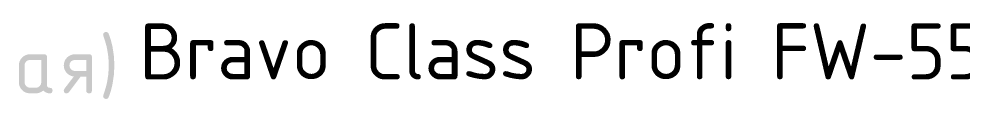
# Model space of a CAD drawing. Header units: millimetres. Extents: x 0 to 1189, y 0 to 841.
# Drawn here: x 1057.4 to 1108.2, y 497.8 to 501.9 of the extents above; entities that cross this region are included whole.
import ezdxf

# ---------------------------------------------------------------- set-up
doc = ezdxf.new("R2010")
doc.units = ezdxf.units.MM

msp = doc.modelspace()

# ---------------------------------------------------------------- hatches: boundary and pattern name
h = msp.add_hatch(color=7)
h.dxf.hatch_style = 2
h.paths.add_polyline_path([(1062.223815, 499.639265), (1062.201009, 500.095947), (1062.13066, 500.549321), (1062.099043, 500.68821), (1062.054661, 500.850974), (1061.997567, 501.037508), (1061.927813, 501.247711), (1061.918993, 501.302832), (1061.931258, 501.362708), (1061.965847, 501.413075), (1062.015663, 501.444977), (1062.07168, 501.454968), (1062.154638, 501.438156), (1062.202869, 501.38331), (1062.263968, 501.235731), (1062.321243, 501.060504), (1062.375417, 500.858303), (1062.427214, 500.629799), (1062.499768, 500.137632), (1062.524779, 499.639265), (1062.499768, 499.14069), (1062.427214, 498.648731), (1062.375417, 498.42008), (1062.321243, 498.217267), (1062.263968, 498.040706), (1062.202869, 497.89081), (1062.154638, 497.83934), (1062.07168, 497.82301), (1062.01711, 497.83307), (1061.965847, 497.865454), (1061.931258, 497.916717), (1061.918993, 497.971287), (1061.927813, 498.026409), (1061.997567, 498.239083), (1062.054661, 498.426798), (1062.099043, 498.590018), (1062.13066, 498.729208), (1062.201009, 499.182583)])
h = msp.add_hatch(color=7)
h.paths.add_polyline_path([(1058.585498, 499.939677), (1057.980263, 499.939677), (1057.86251, 499.917904), (1057.764187, 499.85479), (1057.701073, 499.756536), (1057.6793, 499.639265), (1057.6793, 498.733067), (1057.701624, 498.617449), (1057.768597, 498.517542), (1057.866369, 498.450569), (1057.980263, 498.428245), (1058.284534, 498.428245), (1058.400083, 498.450569), (1058.496201, 498.517542), (1058.563174, 498.615796), (1058.585498, 498.733067)])
h.paths.add_polyline_path([(1059.190732, 498.276109), (1059.181284, 498.20992), (1059.153181, 498.16373), (1059.106784, 498.13666), (1059.042455, 498.127832), (1058.940058, 498.13741), (1058.848359, 498.166417), (1058.766891, 498.215269), (1058.69519, 498.284378), (1058.605522, 498.215269), (1058.507432, 498.166417), (1058.400556, 498.13741), (1058.284534, 498.127832), (1057.980263, 498.127832), (1057.857851, 498.138297), (1057.745515, 498.170207), (1057.643617, 498.224338), (1057.55252, 498.301465), (1057.474704, 498.394483), (1057.419057, 498.496595), (1057.385631, 498.609043), (1057.374478, 498.733067), (1057.374478, 499.639265), (1057.385631, 499.761428), (1057.419057, 499.874082), (1057.474704, 499.977229), (1057.55252, 500.070866), (1057.643617, 500.146133), (1057.745515, 500.200471), (1057.857851, 500.233414), (1057.980263, 500.244499), (1058.737633, 500.244499), (1058.804511, 500.235051), (1058.852217, 500.206948), (1058.880803, 500.160551), (1058.89032, 500.096222), (1058.89032, 498.580931), (1058.899828, 498.514053), (1058.928354, 498.466347), (1058.975896, 498.437762), (1059.042455, 498.428245), (1059.106784, 498.418736), (1059.153181, 498.390211), (1059.181284, 498.342669)])
h = msp.add_hatch(color=7)
h.paths.add_polyline_path([(1060.335075, 499.037889), (1060.22472, 499.062004), (1060.123202, 499.102657), (1060.031296, 499.160672), (1059.949776, 499.236878), (1059.882898, 499.326106), (1059.835192, 499.422361), (1059.806606, 499.526472), (1059.797089, 499.639265), (1059.808243, 499.761428), (1059.841669, 499.874082), (1059.897316, 499.977229), (1059.975132, 500.070866), (1060.066229, 500.146133), (1060.168126, 500.200471), (1060.280462, 500.233414), (1060.402875, 500.244499), (1061.160245, 500.244499), (1061.227123, 500.235051), (1061.274829, 500.206948), (1061.303414, 500.160551), (1061.312931, 500.096222), (1061.312931, 498.276109), (1061.303414, 498.20992), (1061.274829, 498.16373), (1061.227123, 498.13666), (1061.160245, 498.127832), (1061.093686, 498.13666), (1061.046143, 498.16373), (1061.017618, 498.20992), (1061.008109, 498.276109), (1061.008109, 499.03403), (1060.703287, 499.03403), (1060.072146, 498.187364), (1060.017369, 498.141682), (1059.949776, 498.127832), (1059.882898, 498.13666), (1059.835192, 498.16373), (1059.806606, 498.20992), (1059.797089, 498.276109), (1059.826855, 498.369265)])
h.paths.add_polyline_path([(1060.101911, 499.639265), (1060.124236, 499.523165), (1060.191208, 499.423188), (1060.28898, 499.356698), (1060.402875, 499.334443), (1061.008109, 499.334443), (1061.008109, 499.939677), (1060.402875, 499.939677), (1060.285122, 499.917904), (1060.186799, 499.85479), (1060.123684, 499.756536)])

# ---------------------------------------------------------------- texts
at = {"color": 7, "insert": (1063.868982, 501.920008), "char_height": 3.040288, "attachment_point": 1}
msp.add_mtext('{\\fGOSTCommon|b0|i0|c0;Bravo Class Profi FW-55/ NEOLAIN SATIN }', dxfattribs=at)

doc.saveas('drawing.dxf')
